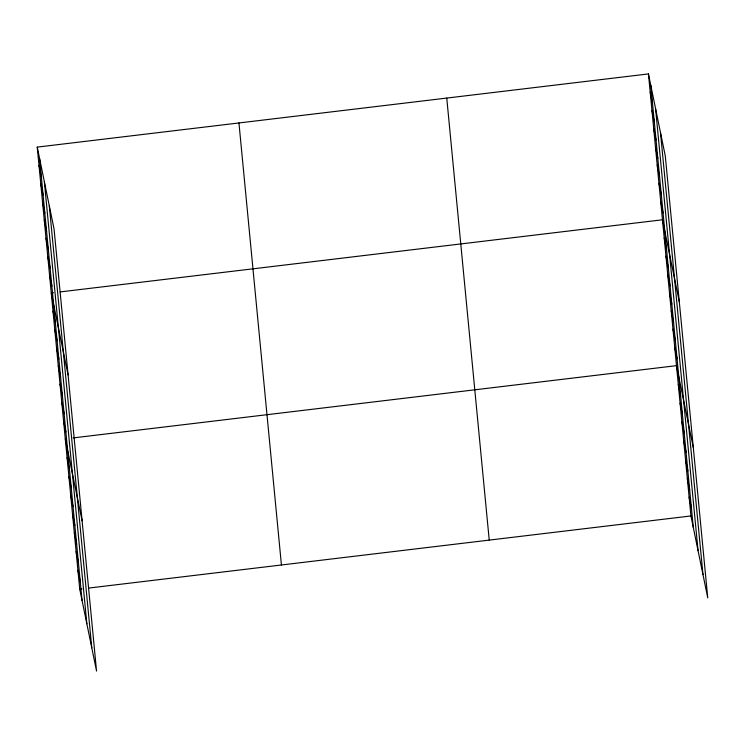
<?xml version="1.0" encoding="UTF-8"?>
<svg xmlns="http://www.w3.org/2000/svg" width="745" height="745" viewBox="0 0 745 745"><rect width="100%" height="100%" fill="white"/><g stroke="black" fill="none" stroke-linecap="round" stroke-linejoin="round"><path stroke-width="1.12" d="M37.25 147.11L54.068 229.05L96.552 671.077L79.724 589.137L37.25 147.11L648.448 73.923L665.276 155.863L707.75 597.89L690.932 515.95L648.448 73.923M53.51 292.711L51.265 292.981L68.084 374.921M60.233 291.91L662.473 219.784L679.291 301.725M73.131 437.911L676.488 365.655L693.306 447.596M79.724 589.137L81.969 588.876M88.692 588.066L690.932 515.95M650.208 92.156L652.546 103.555M651.959 110.39L654.296 121.789M653.71 128.615L656.047 140.023M655.46 146.849L657.798 158.257M657.211 165.083L659.548 176.491M658.962 183.317L661.309 194.724M660.713 201.55L663.059 212.958M664.223 238.018L666.561 249.426M665.974 256.252L668.312 267.66M667.725 274.486L670.062 285.894M669.476 292.72L671.822 304.128M671.226 310.954L673.573 322.362M672.986 329.188L675.324 340.586M674.737 347.421L677.075 358.82M678.295 384.439L680.632 395.846M680.101 403.231L682.439 414.63M681.908 422.015L684.245 433.413M683.705 440.798L686.052 452.206M685.512 459.591L687.859 470.989M687.318 478.374L689.656 489.772M689.125 497.157L691.462 508.565M39.001 165.343L41.338 176.751M40.752 183.577L43.098 194.985M42.502 201.811L44.849 213.219M44.262 220.045L46.6 231.453M46.013 238.279L48.351 249.687M47.764 256.513L50.101 267.921M49.515 274.747L51.852 286.154M53.016 311.214L55.363 322.613M54.776 329.448L57.114 340.847M56.527 347.682L58.864 359.081M58.278 365.916L60.615 377.315M60.028 384.15L62.366 395.548M61.779 402.384L64.126 413.782M63.53 420.618L65.877 432.016M65.29 438.852L82.108 520.792M67.087 457.635L69.434 469.043M68.894 476.428L71.241 487.826M70.701 495.211L73.038 506.609M72.507 513.994L74.845 525.402M74.314 532.787L76.651 544.185M76.12 551.57L78.458 562.969M77.927 570.353L80.264 581.752M660.489 132.582L702.973 574.609M655.572 108.593L698.046 550.63M650.795 85.321L693.269 527.348M446.758 98.07L489.232 540.097M238.949 122.962L281.424 564.989M49.291 205.778L91.775 647.805M44.365 181.789L86.848 623.816M39.587 158.517L82.071 600.544"/></g></svg>
